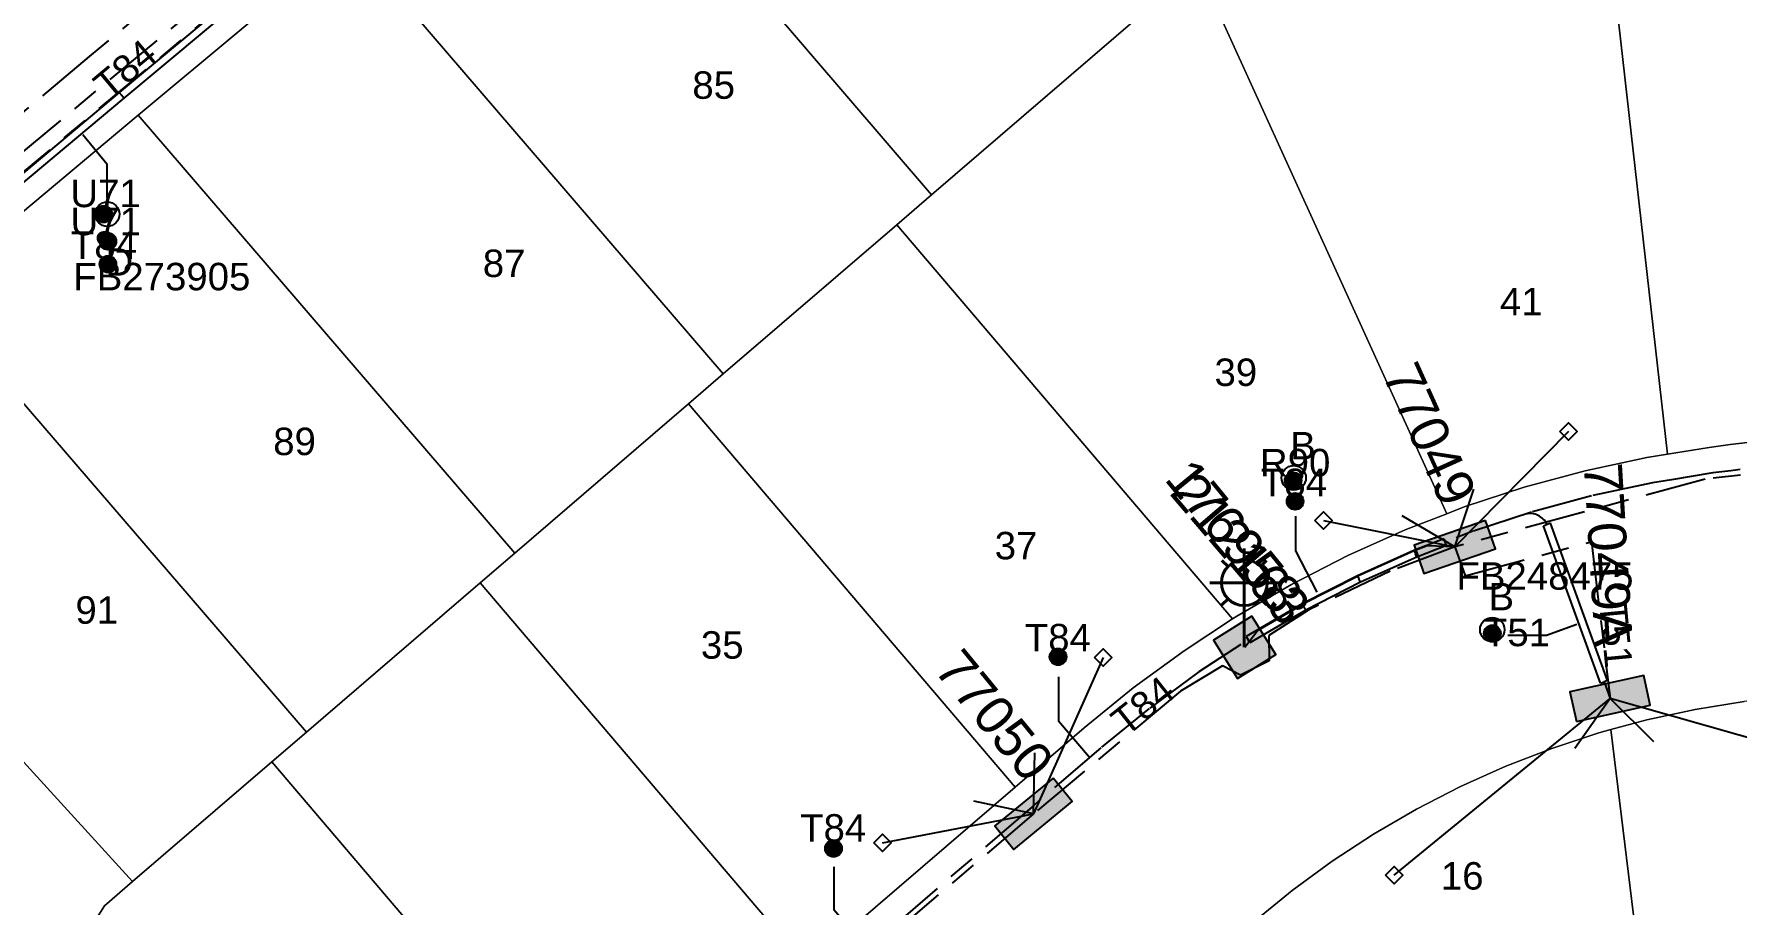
# Model space of a CAD drawing. Header units: metres. Extents: x 282960 to 285195, y 6134329 to 6136665.
# Drawn here: x 283236.7 to 283348.2, y 6135310.1 to 6135367.1 of the extents above; entities that cross this region are included whole.
import ezdxf
from ezdxf.enums import TextEntityAlignment as Align

# ---------------------------------------------------------------- set-up
doc = ezdxf.new("R2010")
doc.units = ezdxf.units.M
doc.linetypes.add('Cable Exist UG', pattern=[8.2, 4, -1.2, 1.8, -1.2])
doc.layers.get('0').update_dxf_attribs({"color": 6})
doc.layers.add('Cadastre Land Parcels_SP_EXT', color=9, linetype='Continuous', lineweight=5)
doc.layers.add('Cadastre Roads_SP_EXT', color=9, linetype='Continuous', lineweight=5)
for name, color, linetype in [('Duct_SP_EXT', 7, 'Continuous'), ('Equip_SP_SL_EXT', 7, 'Continuous'), ('Mains_HV_EXT', 7, 'Continuous'), ('Mains_LV_EXT', 7, 'Continuous'), ('Mains_LV_SL_EXT', 7, 'Continuous'), ('Services_SP_EXT', 7, 'Continuous'), ('SupportsUG_SP_LV_EXT', 7, 'Continuous'), ('SupportsUG_SP_LV_SL_EXT', 7, 'Continuous'), ('Trench_SP_EXT', 7, 'Continuous')]:
    doc.layers.add(name, color=color, linetype=linetype)
doc.styles.add('COLUMN_LABEL', font='arial.ttf')
doc.styles.add('iecARIAL', font='arial.ttf', dxfattribs={"height": 2})
doc.styles.add('POLE_LABEL', font='arial.ttf')
doc.styles.get("Standard").update_dxf_attribs({"font": 'arial.ttf'})

# ---------------------------------------------------------------- blocks, each defined once
blk = doc.blocks.new('COLUMN_EXT')
blk.add_hatch(color=256).paths.add_polyline_path([(-1.49, 1.48), (-1.49, -1.49), (1.48, -1.49), (1.48, 1.48)])
blk.add_lwpolyline([(-1.49, -1.49), (1.48, -1.49), (1.48, 1.48), (-1.49, 1.48)], close=True)
for tag, height, style, flags, p in [('ASSET_NUM', 2.5, 'COLUMN_LABEL', 8, (2, 2)), ('STRUCTURE_PLANT_NUMBER', 0.2, 'POLE_LABEL', 9, (1.81, 0.03)), ('STREET_CODE', 0.2, 'COLUMN_LABEL', 9, (1.81, -0.2))]:
    blk.add_attdef(tag, text='', height=height, dxfattribs=dict(style=style, flags=flags)).set_placement(p, align=Align.MIDDLE_LEFT)
at = {"flags": 9}
for tag, p in [('COLUMN_TYPE', (1.81, -0.4)), ('OWNED_BY', (1.81, -0.6)), ('STATE', (1.81, -0.8)), ('USAGE', (1.81, -1)), ('LEGEND', (1.81, -1.2)), ('STREETNAME', (1.81, -1.6)), ('SUBURB', (1.81, -1.8)), ('LOCATION', (1.81, -1.4)), ('NOTES', (1.81, -2))]:
    blk.add_attdef(tag, text='', height=0.2, dxfattribs=at).set_placement(p, align=Align.MIDDLE_LEFT)
at = {"flags": 1}
blk.add_attdef('Z', (1.81, -2.35), '', height=0.2, dxfattribs=at)
blk = doc.blocks.new('PILLAR_EXT')
blk.add_hatch(color=256).paths.add_polyline_path([(-2.475, 0.99), (-2.475, -0.99), (2.475, -0.99), (2.475, 0.99)])
blk.add_lwpolyline([(-2.475, -0.99), (2.475, -0.99), (2.475, 0.99), (-2.475, 0.99)], close=True)
at = {"style": 'iecARIAL', "flags": 8}
blk.add_attdef('ASSET_NUM', (1.5, 3.5), '', height=2.5, dxfattribs=at)
for tag, p, flags in [('OWNED_BY', (0, -0.2), 9), ('STATE', (0, -0.4), 9), ('SUPPORT_TYPE', (0, -0.6), 9), ('USAGE', (0, -0.8), 9), ('LEGEND', (0, -1), 9), ('LOCATION', (0, -1.2), 9), ('STREETNAME', (0, -1.8), 9), ('SUBURB', (0, -2), 1), ('NOTES', (0, -1.4), 9), ('PARENT', (0, -1.6), 9)]:
    blk.add_attdef(tag, p, '', height=0.2, dxfattribs=dict(flags=flags))
blk = doc.blocks.new('DUCT_EXT')
blk.add_circle((0, 0.8), 0.8)
at = {"flags": 1}
blk.add_attdef('Z', (0, 0), '', height=0.2, dxfattribs=at)
at = {"flags": 9}
for tag, p in [('DUCT_CODE', (0, 0)), ('XSECT_TYPE', (0, -0.2)), ('STATE', (0, -0.6)), ('FB_REFERENCE', (0, -0.4)), ('NOTES', (0, -0.8))]:
    blk.add_attdef(tag, text='', height=0.2, dxfattribs=at).set_placement(p, align=Align.MIDDLE_LEFT)
blk = doc.blocks.new('SL_LANTERN_EXT')
at = {"lineweight": 40}
for p, q in [((-1.46, 5.68), (-1.06, 5.28)), ((0, 1.97), (0, 6.47)), ((1.46, 5.68), (1.06, 5.28)), ((-2.25, 4.22), (2.25, 4.22)), ((-1.46, 2.76), (-1.06, 3.16)), ((0, 0), (0, 2.72)), ((1.46, 2.76), (1.06, 3.16))]:
    blk.add_line(p, q, dxfattribs=at)
blk.add_circle((0, 4.22), 1.5, dxfattribs=at)
at = {"style": 'iecARIAL', "flags": 8}
blk.add_attdef('ASSET_NUM', (1.5, 1.5), '', height=2.5, dxfattribs=at)
for tag, p, height, flags in [('CONSTRUCTED_VOLTAGE', (0.98, -0.65), 0.2, 9), ('CONTROL_TYPE', (0.98, -0.85), 0.2, 9), ('LANTERN_PURPOSE', (0.98, -1.05), 0.2, 9), ('LANTERN_TYPE', (0.98, -1.25), 0.2, 9), ('LNUMBER', (2.18, -3.25), 2.5, 8), ('OPERATING_VOLTAGE', (0.98, -1.65), 0.2, 9), ('ORIENTATION', (0.98, -1.85), 0.2, 9), ('OWNED_BY', (0.98, -2.05), 0.2, 9), ('STATE', (0.98, -2.25), 0.2, 9), ('NO_PHASES', (0.98, -1.45), 0.2, 9), ('USAGE', (0.98, -2.45), 0.2, 9), ('CEXIST', (0.98, -2.65), 0.2, 9), ('CNEW', (0.98, -2.85), 0.2, 9), ('CNUMBER', (0.98, -3.05), 0.2, 9), ('CREMOVE', (0.98, -3.25), 0.2, 9), ('CREPLACE', (0.98, -3.45), 0.2, 9), ('LKINGHEIGHT', (0.98, -3.65), 0.2, 9), ('LBRACKET', (0.98, -3.85), 0.2, 9), ('LBRACKETVOCAB', (0.98, -4.05), 0.2, 9), ('LCATEGORY', (0.98, -4.25), 0.2, 9), ('LCHARGE1', (0.98, -4.45), 0.2, 9), ('LCHARGE1PERCENT', (0.98, -4.65), 0.2, 9), ('LCHARGE2', (0.98, -4.85), 0.2, 9), ('LCHARGE2PERCENT', (0.98, -5.05), 0.2, 9), ('LCHARGE3', (0.98, -5.25), 0.2, 9), ('LCHARGE3PERCENT', (0.98, -5.45), 0.2, 9), ('LEXIST', (0.98, -5.65), 0.2, 9), ('LLAMP', (0.98, -5.85), 0.2, 9), ('LLAMPVOCAB', (0.98, -6.05), 0.2, 9), ('LMAST', (0.98, -6.25), 0.2, 9), ('LMASTVOCAB', (0.98, -6.45), 0.2, 9), ('LNEW', (0.98, -6.65), 0.2, 9), ('LANTNUMBER', (0.98, -6.85), 0.2, 9), ('LOUTREACH', (0.98, -7.25), 0.2, 9), ('LOUTREACHVOCAB', (0.98, -7.45), 0.2, 9), ('LRATECODE', (0.98, -7.65), 0.2, 9), ('LREMOVE', (0.98, -7.85), 0.2, 9), ('LREPLACE', (0.98, -8.05), 0.2, 9), ('LTYPE', (0.98, -8.25), 0.2, 9), ('LTYPEVOCAB', (0.98, -8.45), 0.2, 9), ('LEGEND', (0.98, -8.65), 0.2, 9), ('LOCATION', (0.98, -8.85), 0.2, 9), ('NOTES', (0.98, -9.05), 0.2, 9), ('STREETNAME', (0.98, -9.25), 0.2, 9), ('SUBURB', (0.98, -9.45), 0.2, 1)]:
    blk.add_attdef(tag, p, '', height=height, dxfattribs=dict(flags=flags))
blk = doc.blocks.new('CCP_EXT')
at = {"flags": 9}
for tag, p in [('STATE', (0, -1.8)), ('LEGEND', (0, -1.4)), ('LIFE_SUPPORT', (0, -1.6)), ('NOTES', (0, -2))]:
    blk.add_attdef(tag, text='', height=0.2, dxfattribs=at).set_placement(p, align=Align.MIDDLE_LEFT)
blk.add_wipeout([(0, 0.57), (0.57, 0), (0, -0.57), (-0.57, 0)])
blk.add_lwpolyline([(-0.57, 0), (0, 0.57), (0.57, 0), (0, -0.57), (-0.57, 0)])
at = {"flags": 1}
blk.add_attdef('Z', (0, 0), '', height=0.2, dxfattribs=at)
at = {"flags": 9}
for tag, p in [('CCP_TYPE', (0, 0)), ('CONSTRUCTED_VOLTAGE', (0, -0.2)), ('OPERATING_VOLTAGE', (0, -0.6)), ('ORIENTATION', (0, -0.8)), ('OWNED_BY', (0, -1)), ('NO_PHASES', (0, -0.4)), ('USAGE', (0, -1.2))]:
    blk.add_attdef(tag, text='', height=0.2, dxfattribs=at).set_placement(p, align=Align.MIDDLE_LEFT)
blk = doc.blocks.new('CABLE_LARGE_EXT')
h = blk.add_hatch(color=256)
edge = h.paths.add_edge_path()
edge.add_arc((0, 0.55), 0.55, 0, 360)
blk.add_circle((0, 0.55), 0.55)
at = {"flags": 1}
blk.add_attdef('Z', (0, 0), '', height=0.2, dxfattribs=at)
at = {"flags": 9}
for tag, p in [('COND_CODE', (0, 0)), ('STATE', (0, -0.4)), ('XSECT_SIZE', (0, -0.6)), ('FB_REFERENCE', (0, -0.2)), ('NOTES', (0, -0.8))]:
    blk.add_attdef(tag, text='', height=0.2, dxfattribs=at).set_placement(p, align=Align.MIDDLE_LEFT)

msp = doc.modelspace()

# ---------------------------------------------------------------- linework, layer by layer
at = {"layer": 'Cadastre Land Parcels_SP_EXT', "linetype": 'Continuous'}
for points in [[(283309.11, 6135368.33), (283285.14, 6135396.35), (283271.16, 6135384.96), (283295.46, 6135356.59), (283309.11, 6135368.33)], [(283293.19, 6135354.64), (283295.46, 6135356.59), (283271.16, 6135384.96), (283257.32, 6135373.38), (283281.81, 6135344.86), (283293.19, 6135354.64)], [(283343.67, 6135339.61), (283346.41, 6135340.05), (283347.63, 6135340.21), (283347.78, 6135340.23), (283361.54, 6135341.84), (283357.73, 6135375.63), (283339.97, 6135372.44), (283343.67, 6135339.61)], [(283279.53, 6135342.9), (283281.81, 6135344.86), (283257.32, 6135373.38), (283243.49, 6135361.81), (283268.15, 6135333.12), (283279.53, 6135342.9)], [(283343.67, 6135339.61), (283339.97, 6135372.44), (283322.11, 6135370.06), (283314.07, 6135368.99), (283329.22, 6135335.7), (283330.36, 6135336.15), (283334.29, 6135337.44), (283338.29, 6135338.52), (283342.33, 6135339.39), (283343.67, 6135339.61)], [(283315.19, 6135328.81), (283315.47, 6135328.99), (283319.05, 6135331.07), (283322.73, 6135332.96), (283326.5, 6135334.65), (283329.22, 6135335.7), (283314.07, 6135368.99), (283309.11, 6135368.33), (283295.46, 6135356.59), (283293.19, 6135354.64), (283315.19, 6135328.81)], [(283268.15, 6135333.12), (283243.49, 6135361.81), (283229.65, 6135350.23), (283254.5, 6135321.38), (283265.88, 6135331.16), (283268.15, 6135333.12)], [(283315.19, 6135328.81), (283293.19, 6135354.64), (283281.81, 6135344.86), (283279.53, 6135342.9), (283300.93, 6135317.77), (283305.46, 6135321.67), (283308.67, 6135324.28), (283312.01, 6135326.72), (283315.19, 6135328.81)], [(283254.5, 6135321.38), (283229.65, 6135350.23), (283217.39, 6135339.82), (283243.11, 6135311.59), (283252.23, 6135319.43), (283254.5, 6135321.38)], [(283300.93, 6135317.77), (283279.53, 6135342.9), (283268.15, 6135333.12), (283265.88, 6135331.16), (283287.28, 6135306.04), (283300.93, 6135317.77)], [(283243.11, 6135311.59), (283217.39, 6135339.82), (283199.61, 6135324.72), (283197.96, 6135323.26), (283196.08, 6135321.43), (283235.92, 6135301.55), (283241.27, 6135310.01), (283243.11, 6135311.59)], [(283287.28, 6135306.04), (283265.88, 6135331.16), (283254.5, 6135321.38), (283252.23, 6135319.43), (283274.4, 6135293.41), (283274.71, 6135293.9), (283275.6, 6135295.14), (283276.55, 6135296.32), (283277.56, 6135297.46), (283278.62, 6135298.54), (283279.75, 6135299.56), (283287.28, 6135306.04)], [(283366.37, 6135295.07), (283362.91, 6135325.07), (283349.78, 6135323.53), (283348.71, 6135323.39), (283345.5, 6135322.87), (283342.33, 6135322.19), (283339.96, 6135321.55), (283343.52, 6135292.39), (283366.37, 6135295.07)], [(283343.52, 6135292.39), (283339.96, 6135321.55), (283339.19, 6135321.34), (283336.11, 6135320.32), (283333.08, 6135319.15), (283330.12, 6135317.82), (283327.23, 6135316.34), (283324.42, 6135314.71), (283321.71, 6135312.93), (283319.08, 6135311.01), (283316.57, 6135308.96), (283312.08, 6135305.1), (283331.76, 6135282.28), (283343.52, 6135292.39)], [(283274.4, 6135293.41), (283252.23, 6135319.43), (283243.11, 6135311.59), (283241.27, 6135310.01), (283235.92, 6135301.55), (283235.01, 6135300.11), (283269.92, 6135281.08), (283269.94, 6135281.23), (283270.16, 6135282.73), (283270.47, 6135284.22), (283270.85, 6135285.69), (283271.32, 6135287.14), (283271.85, 6135288.56), (283272.46, 6135289.95), (283273.14, 6135291.31), (283273.89, 6135292.62), (283274.4, 6135293.41)]]:
    msp.add_lwpolyline(points, close=True, dxfattribs=at)
at = {"layer": 'Cadastre Roads_SP_EXT', "linetype": 'Continuous'}
msp.add_lwpolyline([(283287.14, 6135398.02), (283282.65, 6135407.84), (283277.83, 6135418.38), (283276.82, 6135416.25), (283275.7, 6135414.17), (283274.47, 6135412.16), (283273.15, 6135410.21), (283271.72, 6135408.34), (283270.19, 6135406.54), (283268.58, 6135404.83), (283266.87, 6135403.2), (283265.09, 6135401.67), (283259.24, 6135396.88), (283245.31, 6135385.47), (283231.39, 6135374.05), (283220.05, 6135365.05), (283225.14, 6135357.19), (283229.65, 6135350.23), (283243.49, 6135361.81), (283257.32, 6135373.38), (283271.16, 6135384.96), (283285.14, 6135396.35), (283287.14, 6135398.02)], close=True, dxfattribs=at)
at = {"layer": 'Duct_SP_EXT'}
for p, q in [((283256.01, 6135374.81), (283242.24, 6135363.3)), ((283256.31, 6135374.44), (283242.55, 6135362.93)), ((283242.24, 6135363.3), (283228.4, 6135351.72)), ((283242.24, 6135363.3), (283242.4, 6135363.11)), ((283242.55, 6135362.93), (283242.4, 6135363.11)), ((283242.55, 6135362.93), (283228.71, 6135351.35)), ((283335.56, 6135334.91), (283335.78, 6135334.99)), ((283339.3, 6135324.6), (283335.56, 6135334.91)), ((283336.01, 6135335.07), (283335.78, 6135334.99)), ((283339.75, 6135324.77), (283336.01, 6135335.07)), ((283327.07, 6135333.3), (283323.36, 6135331.64)), ((283329.03, 6135334.06), (283327.07, 6135333.3)), ((283327.07, 6135333.3), (283327.16, 6135333.08)), ((283327.25, 6135332.86), (283327.16, 6135333.08)), ((283329.2, 6135333.62), (283327.25, 6135332.86)), ((283329.03, 6135334.06), (283329.11, 6135333.84)), ((283329.2, 6135333.62), (283329.11, 6135333.84)), ((283327.25, 6135332.86), (283323.57, 6135331.21)), ((283323.36, 6135331.64), (283319.75, 6135329.79)), ((283323.57, 6135331.21), (283319.98, 6135329.37)), ((283323.36, 6135331.64), (283323.46, 6135331.43)), ((283323.57, 6135331.21), (283323.46, 6135331.43)), ((283319.75, 6135329.79), (283316.08, 6135327.65)), ((283319.75, 6135329.79), (283319.86, 6135329.58)), ((283319.98, 6135329.37), (283316.32, 6135327.23)), ((283319.98, 6135329.37), (283319.86, 6135329.58)), ((283316.08, 6135327.65), (283316.2, 6135327.44)), ((283316.32, 6135327.23), (283316.2, 6135327.44)), ((283339.3, 6135324.6), (283339.53, 6135324.68)), ((283339.75, 6135324.77), (283339.53, 6135324.68))]:
    msp.add_line(p, q, dxfattribs=at)
for points in [[(283241.46, 6135356.37), (283241.46, 6135358.58), (283239.85, 6135360.52)], [(283333.22, 6135327.74), (283335.75, 6135327.74), (283337.75, 6135328.47)], [(283303.77, 6135325.02), (283303.77, 6135322.12), (283305.82, 6135319.74)], [(283289.06, 6135312.55), (283289.06, 6135309.77), (283291.26, 6135307.21)]]:
    msp.add_lwpolyline(points, dxfattribs=at)
at = {"layer": 'Mains_HV_EXT', "linetype": 'Cable Exist UG'}
msp.add_lwpolyline([(283288.88, 6135394.54), (283283.4, 6135401.42), (283283.4, 6135401.42), (283282.2, 6135400.4), (283279.04, 6135397.84), (283268.32, 6135389.1), (283254.12, 6135377.24), (283240.28, 6135365.66), (283232.14, 6135358.84)], dxfattribs=at)
msp.add_lwpolyline([(283169.89, 6135178.44), (283165.5, 6135183.29), (283178.93, 6135290.56), (283178.93, 6135290.56, -0.223576), (283203.37, 6135331.91), (283203.37, 6135331.91), (283235.33, 6135358.91), (283281.84, 6135397.53), (283287.11, 6135394.98), (283288.85, 6135394.57)], format="xyb", dxfattribs=at)
at = {"layer": 'Mains_LV_EXT', "linetype": 'Cable Exist UG'}
for points in [[(283228.35, 6135351.73), (283255.97, 6135374.82)], [(283361.76, 6135339.8), (283346.15, 6135337.96), (283329.74, 6135333.52)], [(283329.74, 6135333.52), (283330.43, 6135331.64), (283338.69, 6135333.86), (283339.92, 6135323.59)]]:
    msp.add_lwpolyline(points, dxfattribs=at)
at = {"layer": 'Mains_LV_SL_EXT', "linetype": 'Cable Exist UG'}
msp.add_lwpolyline([(283329.74, 6135333.52), (283327.94, 6135333.59), (283327.94, 6135333.59), (283327.08, 6135333.27), (283323.36, 6135331.59), (283319.76, 6135329.75), (283316.84, 6135328.05), (283315.98, 6135326.93)], dxfattribs=at)
at = {"layer": 'Services_SP_EXT'}
msp.add_lwpolyline([(283350.45, 6135320.6), (283339.92, 6135323.59)], dxfattribs=at)
at = {"layer": 'Trench_SP_EXT', "linetype": 'Cable Exist UG'}
for points in [[(283329.74, 6135333.52), (283331.33, 6135338.31)], [(283329.74, 6135333.52), (283325.86, 6135335.83)], [(283339.53, 6135324.68), (283339.92, 6135323.59)], [(283339.92, 6135323.59), (283337.17, 6135319.7)], [(283339.92, 6135323.59), (283343.12, 6135320.42)], [(283302.14, 6135316.04), (283302.24, 6135320.86)], [(283302.14, 6135316.04), (283297.67, 6135316.97)]]:
    msp.add_lwpolyline(points, dxfattribs=at)
msp.add_lwpolyline([(283335.78, 6135334.99, 0.367613), (283334.38, 6135335.68)], format="xyb", dxfattribs=at)

# ---------------------------------------------------------------- block references
at = {"layer": 'Duct_SP_EXT', "rotation": 270.0198323617799}
for name in ['CABLE_LARGE_EXT', 'DUCT_EXT']:
    msp.add_blockref(name, (283240.66, 6135355.33), dxfattribs=at)
at = {"layer": 'Duct_SP_EXT'}
for name, p in [('CABLE_LARGE_EXT', (283241.5, 6135353)), ('CABLE_LARGE_EXT', (283241.5, 6135351.5)), ('DUCT_EXT', (283319.19, 6135337.25)), ('CABLE_LARGE_EXT', (283319.15, 6135337.32)), ('CABLE_LARGE_EXT', (283319.28, 6135335.96)), ('DUCT_EXT', (283332.2, 6135327.3)), ('CABLE_LARGE_EXT', (283332.2, 6135327.3)), ('CABLE_LARGE_EXT', (283303.75, 6135325.77)), ('CABLE_LARGE_EXT', (283289.04, 6135313.21))]:
    msp.add_blockref(name, p, dxfattribs=at)
at = {"layer": 'Equip_SP_SL_EXT'}
ref = msp.add_blockref('SL_LANTERN_EXT', (283315.95, 6135326.96), dxfattribs=at)
ref.add_attrib('ASSET_NUM', '176958', dxfattribs={"layer": '0', "height": 2.5, "rotation": 309.2686, "style": 'iecARIAL'}).set_placement((283317.45, 6135328.46), align=Align.BOTTOM_RIGHT)
at = {"layer": 'SupportsUG_SP_LV_EXT'}
ref = msp.add_blockref('PILLAR_EXT', (283329.74, 6135333.52), dxfattribs=dict(at, rotation=199.0034250414632))
ref.add_attrib('ASSET_NUM', '77049', dxfattribs={"layer": '0', "height": 2.5, "rotation": 294.3484, "style": 'iecARIAL'}).set_placement((283331.24, 6135337.02), align=Align.TOP_RIGHT)
ref = msp.add_blockref('PILLAR_EXT', (283339.92, 6135323.59), dxfattribs=dict(at, rotation=12.52983293782992))
ref.add_attrib('ASSET_NUM', '77049A', dxfattribs={"layer": '0', "height": 2.5, "rotation": 273.5027, "style": 'iecARIAL'}).set_placement((283341.42, 6135327.09), align=Align.TOP_RIGHT)
ref = msp.add_blockref('PILLAR_EXT', (283302.14, 6135316.04), dxfattribs=dict(at, rotation=219.3198991207346))
ref.add_attrib('ASSET_NUM', '77050', dxfattribs={"layer": '0', "height": 2.5, "rotation": 309.3561, "style": 'iecARIAL'}).set_placement((283303.64, 6135319.54), align=Align.TOP_RIGHT)
at = {"layer": 'SupportsUG_SP_LV_SL_EXT'}
ref = msp.add_blockref('COLUMN_EXT', (283315.98, 6135326.93), dxfattribs=dict(at, rotation=211.9768447346333))
ref.add_attrib('ASSET_NUM', '212163', dxfattribs={"layer": '0', "height": 2.5, "rotation": 310.4882, "style": 'COLUMN_LABEL'}).set_placement((283317.98, 6135327.68), align=Align.BOTTOM_RIGHT)

# ---------------------------------------------------------------- texts
at = {"layer": 'Cadastre Land Parcels_SP_EXT'}
for s, p in [('85', (283279.79, 6135362.89)), ('87', (283266.06, 6135351.21)), ('41', (283332.7, 6135348.7)), ('39', (283314, 6135344.07)), ('89', (283252.33, 6135339.54)), ('37', (283299.6, 6135332.71)), ('91', (283239.37, 6135328.49)), ('35', (283280.35, 6135326.2)), ('16', (283328.83, 6135311.07))]:
    msp.add_text(s, height=1.8, dxfattribs=at).set_placement(p)
at = {"layer": 'Duct_SP_EXT'}
for s, p in [('U71', (283239.04, 6135355.79)), ('U71', (283239.05, 6135353.95)), ('T84', (283239.07, 6135352.4)), ('D', (283241.34, 6135351.3)), ('FB273905', (283239.23, 6135350.34)), ('B', (283318.96, 6135339.26)), ('R90', (283316.98, 6135338.15)), ('T84', (283317.04, 6135336.85)), ('FB248475', (283329.85, 6135330.72)), ('B', (283331.95, 6135329.37)), ('T51', (283331.65, 6135327.02)), ('T84', (283286.85, 6135314.21))]:
    msp.add_text(s, height=1.8, dxfattribs=at).set_placement(p)
at = {"layer": 'Mains_LV_EXT'}
for s, rotation, p in [('T84', 39.8996, (283241.54, 6135362.76)), ('T51', 275.3968, (283339.2, 6135329.85)), ('T84', 38.3749, (283308.16, 6135321.08))]:
    msp.add_text(s, height=1.8, rotation=rotation, dxfattribs=at).set_placement(p)

# ---------------------------------------------------------------- next in the draw order: block references
at = {"layer": 'Services_SP_EXT'}
for p in [(283337.19, 6135341.09), (283321.14, 6135335.26), (283306.7, 6135326.28), (283292.24, 6135314.13), (283325.78, 6135312.02)]:
    msp.add_blockref('CCP_EXT', p, dxfattribs=at)

# ---------------------------------------------------------------- next in the draw order: linework, layer by layer
at = {"layer": 'Cadastre Roads_SP_EXT', "linetype": 'Continuous'}
for points in [[(283361.54, 6135341.84), (283347.78, 6135340.23), (283347.63, 6135340.21), (283346.41, 6135340.05), (283343.67, 6135339.61), (283342.33, 6135339.39), (283338.29, 6135338.52), (283334.29, 6135337.44), (283330.36, 6135336.15), (283329.22, 6135335.7), (283326.5, 6135334.65), (283322.73, 6135332.96), (283319.05, 6135331.07), (283315.47, 6135328.99), (283315.19, 6135328.81), (283312.01, 6135326.72), (283308.67, 6135324.28), (283305.46, 6135321.67), (283300.93, 6135317.77), (283287.28, 6135306.04)], [(283316.57, 6135308.96), (283319.08, 6135311.01), (283321.71, 6135312.93), (283324.42, 6135314.71), (283327.23, 6135316.34), (283330.12, 6135317.82), (283333.08, 6135319.15), (283336.11, 6135320.32), (283339.19, 6135321.34), (283339.96, 6135321.55), (283342.33, 6135322.19), (283345.5, 6135322.87), (283348.71, 6135323.39)]]:
    msp.add_lwpolyline(points, dxfattribs=at)
at = {"layer": 'Duct_SP_EXT'}
msp.add_lwpolyline([(283319.31, 6135335.53), (283319.31, 6135333.26), (283320.7, 6135330.55)], dxfattribs=at)
at = {"layer": 'Mains_LV_EXT', "linetype": 'Cable Exist UG'}
for points in [[(283329.74, 6135333.52), (283325.51, 6135331.93), (283320.18, 6135329.4), (283317.55, 6135327.72), (283317.59, 6135326.07), (283315.71, 6135325.11), (283314.52, 6135325.73), (283311.78, 6135324.07), (283302.14, 6135316.04)], [(283302.14, 6135316.04), (283284.23, 6135300.76), (283284.84, 6135298.84), (283282.77, 6135297.5), (283281.06, 6135298.07), (283278.17, 6135295.61), (283275.99, 6135292.04)]]:
    msp.add_lwpolyline(points, dxfattribs=at)
at = {"layer": 'Services_SP_EXT'}
for points in [[(283337.19, 6135341.09), (283329.74, 6135333.52)], [(283321.14, 6135335.26), (283329.74, 6135333.52)], [(283306.7, 6135326.28), (283302.14, 6135316.04)], [(283325.78, 6135312.02), (283339.92, 6135323.59)], [(283292.24, 6135314.13), (283302.14, 6135316.04)]]:
    msp.add_lwpolyline(points, dxfattribs=at)
at = {"layer": 'Trench_SP_EXT', "linetype": 'Cable Exist UG'}
for points in [[(283361.74, 6135340.15), (283347.98, 6135338.54), (283347.84, 6135338.52), (283346.66, 6135338.37), (283343.95, 6135337.93), (283342.69, 6135337.73), (283342.69, 6135337.73), (283338.69, 6135336.87), (283334.78, 6135335.81), (283330.93, 6135334.55), (283329.83, 6135334.12)], [(283315.72, 6135327.12), (283312.98, 6135325.33), (283309.71, 6135322.93), (283306.55, 6135320.36), (283302.04, 6135316.48)], [(283302.04, 6135316.48), (283288.39, 6135304.75), (283288.02, 6135304.43), (283288.02, 6135304.43), (283282.76, 6135299.91)]]:
    msp.add_lwpolyline(points, dxfattribs=at)

# ---------------------------------------------------------------- next in the draw order: texts
at = {"layer": 'Duct_SP_EXT'}
msp.add_text('T84', height=1.8, dxfattribs=at).set_placement((283301.57, 6135326.68))

doc.saveas('drawing.dxf')
